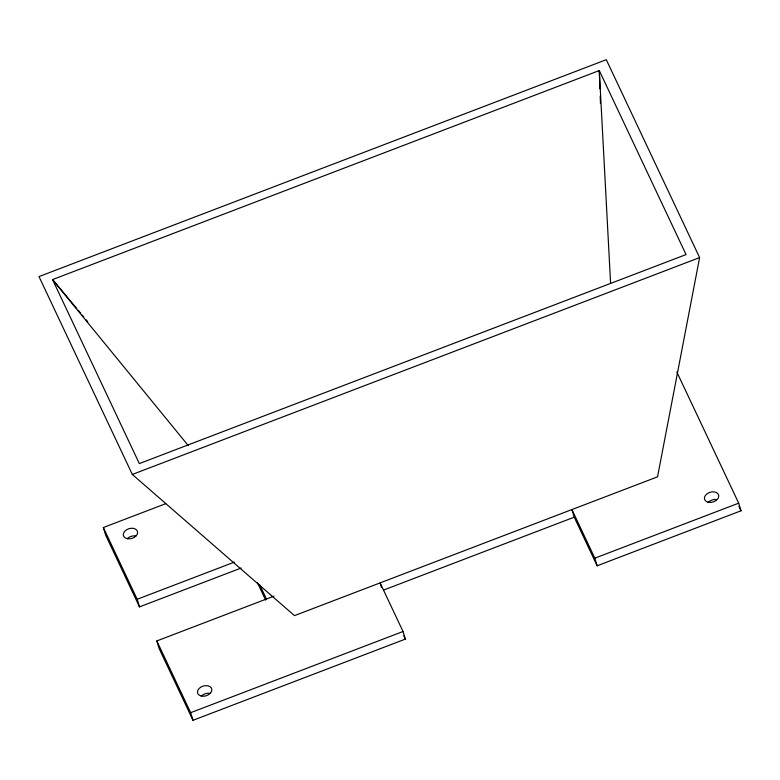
<?xml version="1.0" encoding="UTF-8"?>
<svg xmlns="http://www.w3.org/2000/svg" width="780" height="780" viewBox="0 0 780 780"><rect width="100%" height="100%" fill="white"/><g stroke="black" fill="none" stroke-linecap="round" stroke-linejoin="round"><path stroke-width="1.17" d="M699.611 257.585L657.54 476.834L294.469 615.625L132.327 474.454L39 276.578L606.294 59.699L699.611 257.585L132.327 474.454M241.186 568.015L139.493 606.889L105.661 535.139L103.34 527.524L165.799 503.646M103.34 527.524L137.182 599.274L234.351 562.126M381.42 587.242L380.104 582.894L403.026 631.498L405.337 639.112L192.982 720.301L159.139 648.55L156.829 640.936L273.926 596.164M383.546 590.08L574.226 517.179L597.149 565.783L741 510.793L738.689 503.168L676.835 372.021M156.829 640.936L190.661 712.676L403.026 631.498M574.226 517.179L571.906 509.564L594.828 558.168L738.689 503.168M76.762 308.548L52.552 279.591L599.284 70.57L686.059 254.573L139.328 463.583L52.552 279.591L188.272 445.604M78.322 310.411L80.662 313.219M82.222 315.081L83.782 316.953M86.132 319.751L87.691 321.623M738.923 506.386L741 510.793M403.806 635.875L405.337 639.112M259.711 584.776L266.428 599.03M257.371 582.533L265.639 600.073M594.828 558.168L597.149 565.783M190.661 712.676L192.982 720.301M137.182 599.274L139.493 606.889M610.574 282.925L599.284 70.57L599.947 88.813M600.2 96.106L600.463 103.399M127.345 538.571A7.351 5.089 -16.9 0 1 135.925 536.016M708.045 502.622A7.351 5.089 -16.9 0 1 716.42 499.502M201.786 695.74A7.351 5.089 -16.9 0 1 210.434 693.469M201.211 696.023A7.351 5.089 -16.9 0 0 211.848 689.734A7.351 5.089 -16.9 0 0 200.928 687.053A7.351 5.089 -16.9 0 0 201.211 696.023M127.276 538.707A7.351 5.089 -16.9 0 0 137.611 532.116A7.351 5.089 -16.9 0 0 126.438 529.834A7.351 5.089 -16.9 0 0 127.276 538.707M709.069 502.398A7.351 5.089 -16.9 0 0 718.673 495.202A7.351 5.089 -16.9 0 0 707.011 493.818A7.351 5.089 -16.9 0 0 709.069 502.398"/></g></svg>
